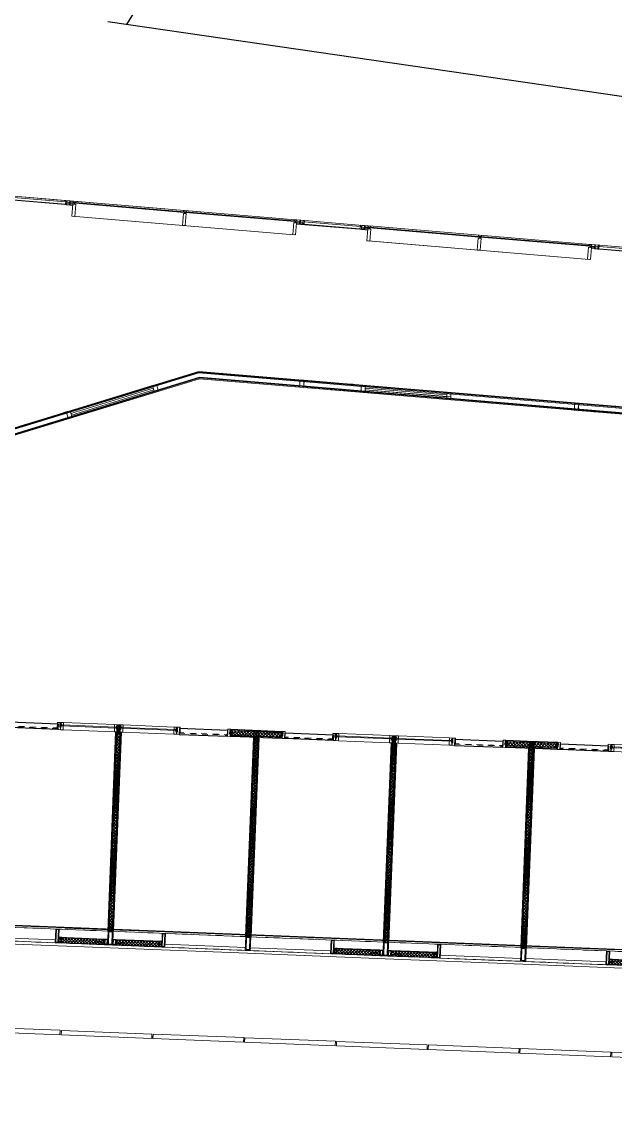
# Model space of a CAD drawing. Header units: metres. Extents: x 66528 to 66676, y 35171 to 35248.
# Drawn here: x 66623.46 to 66633.8, y 35197.28 to 35216.05 of the extents above; entities that cross this region are included whole.
import ezdxf

# ---------------------------------------------------------------- set-up
doc = ezdxf.new("R2010")
doc.units = ezdxf.units.M
doc.header["$LTSCALE"] = 0.00254
for name, pattern in [('Ohne Titel-20', [0.39368, 0.138889, -0.254791]), ('Ohne Titel-22', [0.78736, 0.39368, -0.39368]), ('Ohne Titel-23', [0.19685, 0.137795, -0.059055])]:
    doc.linetypes.add(name, pattern=pattern)
for name, color, linetype, lineweight in [('AUSBAU - Darstellungen - Fassade', 7, 'Continuous', 13), ('AUSBAU - Darstellungen - Trockenbau', 7, 'Continuous', 13), ('AUSBAU - Darstellungen - Wände - Mauerwerk', 7, 'Continuous', 25), ('AUSBAU - Objekte - Türen', 7, 'Continuous', 13), ('Keine', 7, 'Continuous', 9), ('ROHBAU - Darstellungen - Decken', 150, 'Continuous', 25)]:
    doc.layers.add(name, color=color, linetype=linetype, lineweight=lineweight)
pattern_1 = [(45, (0, 0), (0.009921875, -0.0088194444455), [])]
pattern_2 = [(-45, (0.035355, -0.035355), (-0.008897005723, -0.0109467442725), [])]
pattern_3 = [(-45, (-34821.13429, 66593.299683), (-0.028284271247, -0.028284271247), []), (-135, (-34821.28396, 66593.150012), (-0.028422696334, 0.02814516536), [])]
pattern_4 = [(-45, (-34821.13429, 66593.299683), (-0.028284271247, -0.028284271247), []), (-135, (-34821.28396, 66593.150012), (-0.028422696334, 0.02814516536), [])]
pattern_5 = [(45, (-66593.299683, -34821.13429), (0.028284271247, -0.028284271247), []), (-45, (-66593.150012, -34821.28396), (-0.02814516536, -0.028422696334), [])]

# ---------------------------------------------------------------- blocks, each defined once
blk = doc.blocks.new('BTS_kombi_flurtür_OG4')
at = {"layer": 'AUSBAU - Objekte - Türen', "linetype": 'Continuous'}
for p, q in [((-0.75, 0.077), (0.75, 0.077)), ((-0.75, 0.047), (0.75, 0.047))]:
    blk.add_line(p, q, dxfattribs=at)
at = {"layer": 'AUSBAU - Objekte - Türen', "linetype": 'Continuous', "lineweight": 5, "flags": 128}
for points in [[(-0.82, 0.125), (-0.75, 0.125), (-0.75, 0), (-0.82, 0)], [(-0.75, 0.125), (0.75, 0.125), (0.75, 0), (-0.75, 0)]]:
    blk.add_lwpolyline(points, close=True, dxfattribs=at)
at = {"layer": 'AUSBAU - Objekte - Türen', "flags": 128}
for points in [[(0.75, 0.125), (0.75, 0), (0.82, 0), (0.82, 0.125)], [(1.82, 0.125), (1.82, 0), (1.89, 0), (1.89, 0.125)]]:
    blk.add_lwpolyline(points, close=True, dxfattribs=at)
at = {"layer": 'AUSBAU - Objekte - Türen', "color": 255, "linetype": 'Continuous', "flags": 128}
blk.add_lwpolyline([(1.82, 0.125), (1.82, 0), (0.82, 0), (0.82, 0.125)], close=True, dxfattribs=at)
at = {"layer": 'AUSBAU - Objekte - Türen', "color": 253, "linetype": 'Ohne Titel-22', "flags": 128}
blk.add_lwpolyline([(1.82, 0.125), (1.82, 0), (0.82, 0), (0.82, 0.125)], close=True, dxfattribs=at)
blk = doc.blocks.new('Fassade_BTS_1.60m_Balkon (2D)')
at = {"layer": 'AUSBAU - Darstellungen - Fassade', "linetype": 'Ohne Titel-22'}
blk.add_line((-0.755, 0), (0.755, 0), dxfattribs=at)
at = {"layer": 'AUSBAU - Darstellungen - Fassade', "lineweight": 5, "flags": 128}
blk.add_lwpolyline([(-0.79, -1.76), (-0.79, -1.84), (0.79, -1.84), (0.79, -1.76)], close=True, dxfattribs=at)
blk = doc.blocks.new('Pfosten ab 1.OG (2D)')
at = {"layer": 'AUSBAU - Darstellungen - Fassade', "flags": 128}
for points in [[(-0.045, 0.12), (0.045, 0.12), (0.045, -0.12), (-0.045, -0.12)], [(-0.03, 0.105), (0.03, 0.105), (0.03, -0.105), (-0.03, -0.105)]]:
    blk.add_lwpolyline(points, close=True, dxfattribs=at)
blk = doc.blocks.new('Fassade_BTS_2.40m_Flügel 0.8m (2D)')
at = {"layer": 'AUSBAU - Darstellungen - Fassade', "linetype": 'Continuous', "lineweight": 5}
h = blk.add_hatch(dxfattribs=at)
h.set_pattern_fill('DÄMMUNG GRAU', color=251, style=0, pattern_type=2)
h.set_pattern_definition([(45, (0, 0), (0.02645833, -0.02645833), []), (-45, (0.074835, -0.074835), (-0.0263285, -0.02658814), [])])
h.paths.add_polyline_path([(1.51, 0.09), (2.29, 0.09), (2.29, 0.01), (1.51, 0.01)])
at = {"layer": 'AUSBAU - Darstellungen - Fassade', "linetype": 'Continuous'}
for p, q in [((0, 0.24), (2.4, 0.24)), ((2.3, 0), (2.3, 0.1)), ((2.3, 0), (2.3, 0.1)), ((0, -0.05), (2.4, -0.05))]:
    blk.add_line(p, q, dxfattribs=at)
at = {"layer": 'AUSBAU - Darstellungen - Fassade'}
blk.add_line((0, 0), (1.6, 0), dxfattribs=at)
blk.add_line((0, 0), (1.6, 0), dxfattribs=at)
at = {"layer": 'AUSBAU - Darstellungen - Fassade', "flags": 128}
for points in [[(1.445, 0.24), (1.5, 0.24), (1.5, 0), (1.445, 0)], [(1.455, 0.23), (1.49, 0.23), (1.49, 0.01), (1.455, 0.01)], [(0.045, 0.05), (1.445, 0.05), (1.445, 0), (0.045, 0)], [(1.5, 0.1), (2.3, 0.1), (2.3, 0), (1.5, 0)], [(1.5, 0.1), (1.555, 0.1), (1.555, 0), (1.5, 0)], [(1.51, 0.09), (2.29, 0.09), (2.29, 0.01), (1.51, 0.01)], [(1.51, 0.09), (1.545, 0.09), (1.545, 0.01), (1.51, 0.01)], [(2.355, 0.1), (2.3, 0.1), (2.3, 0), (2.355, 0)], [(2.345, 0.09), (2.31, 0.09), (2.31, 0.01), (2.345, 0.01)]]:
    blk.add_lwpolyline(points, close=True, dxfattribs=at)
at = {"layer": 'AUSBAU - Darstellungen - Fassade', "color": 254, "linetype": 'Ohne Titel-23', "flags": 128}
for points in [[(2.14, 0.05), (2.32, 0.05), (2.32, 0.03), (2.14, 0.03)], [(2.14, 0.03), (2.32, 0.03), (2.32, 0), (2.14, 0)]]:
    blk.add_lwpolyline(points, close=True, dxfattribs=at)
at = {"layer": 'AUSBAU - Darstellungen - Fassade', "color": 7}
for p in [(0, 0.12), (2.4, 0.12)]:
    blk.add_blockref('Pfosten ab 1.OG (2D)', p, dxfattribs=at)
blk = doc.blocks.new('Aussparung_1.60m')
at = {"layer": 'ROHBAU - Darstellungen - Decken', "linetype": 'Continuous'}
blk.add_line((0, 0.27), (1.6, 0.27), dxfattribs=at)
blk = doc.blocks.new('pr-riegel_BTS_halle ost')
at = {"layer": 'AUSBAU - Darstellungen - Fassade', "flags": 128}
for points in [[(-0.025, 0.24), (0.025, 0.24), (0.025, 0.03), (-0.025, 0.03)], [(-0.025, 0), (0.025, 0), (0.025, -0.02), (-0.025, -0.02)], [(-0.005, 0.03), (0.005, 0.03), (0.005, 0), (-0.005, 0)]]:
    blk.add_lwpolyline(points, close=True, dxfattribs=at)
blk = doc.blocks.new('INNEN_Tür_Balkon-Halle_H-Schn')
at = {"layer": 'AUSBAU - Darstellungen - Fassade'}
for p, q in [((0.02, 0.05), (1.263, 0.05)), ((0.151, 0.04), (1.133, 0.04)), ((0.11, -0.02), (1.263, -0.02)), ((0.151, 0), (1.133, 0))]:
    blk.add_line(p, q, dxfattribs=at)
at = {"layer": 'AUSBAU - Darstellungen - Fassade', "flags": 128}
for points in [[(0.02, 0.03), (0.071, 0.03), (0.071, 0.01), (0.02, 0.01)], [(0.02, 0.03), (0.071, 0.03), (0.071, 0.01), (0.02, 0.01)], [(0.081, 0.03), (0.131, 0.03), (0.131, 0.01), (0.081, 0.01)], [(0.081, 0.03), (0.131, 0.03), (0.131, 0.01), (0.081, 0.01)], [(1.153, 0.03), (1.203, 0.03), (1.203, 0.01), (1.153, 0.01)], [(1.153, 0.03), (1.203, 0.03), (1.203, 0.01), (1.153, 0.01)], [(1.213, 0.03), (1.265, 0.03), (1.265, 0.01), (1.213, 0.01)], [(1.213, 0.03), (1.265, 0.03), (1.265, 0.01), (1.213, 0.01)]]:
    blk.add_lwpolyline(points, close=True, dxfattribs=at)
at = {"layer": 'Keine', "color": 7, "linetype": 'Continuous', "lineweight": 5, "flags": 128}
for points in [[(0.02, 0.05), (0.071, 0.05), (0.071, 0.03), (0.02, 0.03)], [(0.02, 0.01), (0.071, 0.01), (0.071, -0.02), (0.02, -0.02)], [(0.071, 0.05), (0.081, 0.05), (0.081, -0.02), (0.071, -0.02)], [(0.081, 0.01), (0.131, 0.01), (0.131, -0.02), (0.081, -0.02)], [(0.081, 0.05), (0.131, 0.05), (0.131, 0.03), (0.081, 0.03)], [(0.131, 0.05), (0.151, 0.05), (0.151, -0.02), (0.131, -0.02)], [(1.133, 0.05), (1.153, 0.05), (1.153, -0.02), (1.133, -0.02)], [(1.153, 0.05), (1.203, 0.05), (1.203, 0.03), (1.153, 0.03)], [(1.153, 0.01), (1.203, 0.01), (1.203, -0.02), (1.153, -0.02)], [(1.203, 0.05), (1.213, 0.05), (1.213, -0.02), (1.203, -0.02)], [(1.213, 0.05), (1.265, 0.05), (1.265, 0.03), (1.213, 0.03)], [(1.213, 0.01), (1.265, 0.01), (1.265, -0.02), (1.213, -0.02)]]:
    blk.add_lwpolyline(points, close=True, dxfattribs=at)
at = {"layer": 'AUSBAU - Darstellungen - Fassade', "color": 7}
for p in [(-0.005, 0), (1.29, 0)]:
    blk.add_blockref('pr-riegel_BTS_halle ost', p, dxfattribs=at)
blk = doc.blocks.new('BTS_kombi_flurtür_OG4-7')
at = {"layer": 'AUSBAU - Objekte - Türen', "linetype": 'Continuous'}
for p, q in [((-0.68, 0.077), (0.75, 0.077)), ((-0.68, 0.047), (0.75, 0.047))]:
    blk.add_line(p, q, dxfattribs=at)
at = {"layer": 'AUSBAU - Objekte - Türen', "linetype": 'Continuous', "lineweight": 5, "flags": 128}
for points in [[(-0.75, 0.125), (0.75, 0.125), (0.75, 0), (-0.75, 0)], [(-0.75, 0.125), (-0.68, 0.125), (-0.68, 0), (-0.75, 0)]]:
    blk.add_lwpolyline(points, close=True, dxfattribs=at)
at = {"layer": 'AUSBAU - Objekte - Türen', "flags": 128}
for points in [[(0.75, 0.125), (0.75, 0), (0.82, 0), (0.82, 0.125)], [(1.82, 0.125), (1.82, 0), (1.89, 0), (1.89, 0.125)]]:
    blk.add_lwpolyline(points, close=True, dxfattribs=at)
at = {"layer": 'AUSBAU - Objekte - Türen', "color": 255, "linetype": 'Continuous', "flags": 128}
blk.add_lwpolyline([(1.82, 0.125), (1.82, 0), (0.82, 0), (0.82, 0.125)], close=True, dxfattribs=at)
at = {"layer": 'AUSBAU - Objekte - Türen', "color": 253, "linetype": 'Ohne Titel-22', "flags": 128}
blk.add_lwpolyline([(1.82, 0.125), (1.82, 0), (0.82, 0), (0.82, 0.125)], close=True, dxfattribs=at)
blk = doc.blocks.new('Glastür - Einzelbüro-2')
at = {"layer": 'AUSBAU - Objekte - Türen', "flags": 128}
for points in [[(0, 0), (0, 0.125), (0.044, 0.125), (0.044, 0.052), (0.044, 0)], [(0.93, 0.125), (0.874, 0.125), (0.874, 0.028), (0.886, 0.028), (0.886, 0), (0.93, 0)]]:
    blk.add_lwpolyline(points, close=True, dxfattribs=at)
at = {"layer": 'AUSBAU - Objekte - Türen', "color": 255, "linetype": 'Continuous', "lineweight": 25, "flags": 128}
blk.add_lwpolyline([(0.886, 0.1), (0.886, 0), (0.044, 0), (0.044, 0.1)], close=True, dxfattribs=at)
at = {"layer": 'AUSBAU - Objekte - Türen', "linetype": 'Ohne Titel-20', "flags": 128}
blk.add_lwpolyline([(0.88, 0.028), (0.88, 0.02), (0.051, 0.02), (0.051, 0.028)], close=True, dxfattribs=at)
blk = doc.blocks.new('QHohlprofil DIN59410')
at = {"layer": 'AUSBAU - Objekte - Türen', "flags": 128}
for points in [[(-0.025, 0.02, -0.414214), (-0.02, 0.025), (0.02, 0.025, -0.414214), (0.025, 0.02), (0.025, -0.02, -0.414214), (0.02, -0.025), (-0.02, -0.025, -0.414214), (-0.025, -0.02)], [(-0.021, 0.018, -0.414214), (-0.018, 0.021), (0.018, 0.021, -0.414214), (0.021, 0.018), (0.021, -0.018, -0.414214), (0.018, -0.021), (-0.018, -0.021, -0.414214), (-0.021, -0.018)]]:
    blk.add_lwpolyline(points, format="xyb", close=True, dxfattribs=at)

msp = doc.modelspace()

# ---------------------------------------------------------------- hatches: boundary and pattern name
at = {"layer": 'AUSBAU - Darstellungen - Wände - Mauerwerk', "linetype": 'Continuous', "lineweight": 5}
h = msp.add_hatch(dxfattribs=at)
h.set_pattern_fill('MF_IN WAND', color=253, angle=-90, style=0, pattern_type=2)
h.set_pattern_definition(pattern_3)
h.paths.add_polyline_path([(66625.121, 35203.682), (66625.171, 35203.68), (66625.033, 35200.21), (66624.983, 35200.212)])
h = msp.add_hatch(dxfattribs=at)
h.set_pattern_fill('MF_IN WAND', color=253, angle=-92.2792, style=0, pattern_type=2)
h.set_pattern_definition([(312.7208166, (34479.75433, 103125.633018), (-0.029386726354, -0.02713706532), []), (222.7208166, (34479.598827, 103125.489417), (-0.027280912969, 0.029253235506), [])])
h.paths.add_polyline_path([(66625.171, 35203.68), (66625.121, 35203.682), (66624.983, 35200.212), (66625.033, 35200.21)])
h = msp.add_hatch(dxfattribs=at)
h.set_pattern_fill('MF_IN WAND', color=253, angle=-2.2792, style=0, pattern_type=2)
h.set_pattern_definition([(42.7208166, (-1300.403136, 3054.96677), (0.02713706532, -0.029386726354), []), (312.7208166, (-1300.259535, 3054.811264), (-0.029253235506, -0.027280912969), [])])
h.paths.add_polyline_path([(66627.099, 35203.703), (66627.096, 35203.628), (66627.595, 35203.608), (66627.598, 35203.683)])
h = msp.add_hatch(dxfattribs=at)
h.set_pattern_fill('MF_IN WAND', color=253, style=0, pattern_type=2)
h.set_pattern_definition(pattern_5)
h.paths.add_polyline_path([(66627.998, 35203.668), (66627.995, 35203.593), (66627.496, 35203.612), (66627.499, 35203.687)])
h = msp.add_hatch(dxfattribs=at)
h.set_pattern_fill('MF_IN WAND', color=253, angle=-90, style=0, pattern_type=2)
h.set_pattern_definition(pattern_4)
h.paths.add_polyline_path([(66627.52, 35203.586), (66627.57, 35203.584), (66627.431, 35200.115), (66627.381, 35200.117)])
h = msp.add_hatch(dxfattribs=at)
h.set_pattern_fill('MF_IN WAND', color=253, angle=-92.2792, style=0, pattern_type=2)
h.set_pattern_definition([(312.7208166, (34479.75433, 103125.633018), (-0.029386726354, -0.02713706532), []), (222.7208166, (34479.598827, 103125.489417), (-0.027280912969, 0.029253235506), [])])
h.paths.add_polyline_path([(66627.57, 35203.584), (66627.52, 35203.586), (66627.381, 35200.117), (66627.431, 35200.115)])
h = msp.add_hatch(dxfattribs=at)
h.set_pattern_fill('MF_IN WAND', color=253, angle=-90, style=0, pattern_type=2)
h.set_pattern_definition(pattern_3)
h.paths.add_polyline_path([(66629.918, 35203.491), (66629.968, 35203.489), (66629.83, 35200.019), (66629.78, 35200.021)])
h = msp.add_hatch(dxfattribs=at)
h.set_pattern_fill('MF_IN WAND', color=253, angle=-92.2792, style=0, pattern_type=2)
h.set_pattern_definition([(312.7208166, (34484.550534, 103125.442128), (-0.029386726354, -0.02713706532), []), (222.7208166, (34484.39503, 103125.298527), (-0.027280912969, 0.029253235506), [])])
h.paths.add_polyline_path([(66629.968, 35203.489), (66629.918, 35203.491), (66629.78, 35200.021), (66629.83, 35200.019)])
h = msp.add_hatch(dxfattribs=at)
h.set_pattern_fill('MF_IN WAND', color=253, angle=-2.2792, style=0, pattern_type=2)
h.set_pattern_definition([(42.7208166, (-1295.606933, 3054.77588), (0.02713706532, -0.029386726354), []), (312.7208166, (-1295.463333, 3054.620374), (-0.029253235506, -0.027280912969), [])])
h.paths.add_polyline_path([(66631.895, 35203.512), (66631.892, 35203.437), (66632.392, 35203.418), (66632.395, 35203.493)])
h = msp.add_hatch(dxfattribs=at)
h.set_pattern_fill('MF_IN WAND', color=253, style=0, pattern_type=2)
h.set_pattern_definition(pattern_5)
h.paths.add_polyline_path([(66632.794, 35203.477), (66632.791, 35203.402), (66632.292, 35203.422), (66632.295, 35203.496)])
h = msp.add_hatch(dxfattribs=at)
h.set_pattern_fill('MF_IN WAND', color=253, angle=-90, style=0, pattern_type=2)
h.set_pattern_definition(pattern_4)
h.paths.add_polyline_path([(66632.316, 35203.396), (66632.366, 35203.394), (66632.228, 35199.924), (66632.178, 35199.926)])
h = msp.add_hatch(dxfattribs=at)
h.set_pattern_fill('MF_IN WAND', color=253, angle=-92.2792, style=0, pattern_type=2)
h.set_pattern_definition([(312.7208166, (34484.550534, 103125.442128), (-0.029386726354, -0.02713706532), []), (222.7208166, (34484.39503, 103125.298527), (-0.027280912969, 0.029253235506), [])])
h.paths.add_polyline_path([(66632.366, 35203.394), (66632.316, 35203.396), (66632.178, 35199.926), (66632.228, 35199.924)])
at = {"layer": 'AUSBAU - Objekte - Türen', "linetype": 'Continuous', "lineweight": 5}
h = msp.add_hatch(dxfattribs=at)
h.set_pattern_fill('DÄMMUNG GRAU-2', color=8, style=0, pattern_type=2)
h.set_pattern_definition(pattern_1)
h.paths.add_polyline_path([(66625.125, 35203.733), (66625.123, 35203.733), (66625.121, 35203.682), (66625.171, 35203.68), (66625.173, 35203.731), (66625.171, 35203.732), (66625.174, 35203.803), (66625.128, 35203.805)])
h = msp.add_hatch(dxfattribs=at)
h.set_pattern_fill('DÄMMUNG GRAU-2-1', color=251, style=0, pattern_type=2)
h.set_pattern_definition(pattern_2)
h.paths.add_polyline_path([(66625.125, 35203.733), (66625.123, 35203.733), (66625.121, 35203.682), (66625.171, 35203.68), (66625.173, 35203.731), (66625.171, 35203.732), (66625.174, 35203.803), (66625.128, 35203.805)])
h = msp.add_hatch(dxfattribs=at)
h.set_pattern_fill('DÄMMUNG GRAU-2', color=8, angle=-2.2792, style=0, pattern_type=2)
h.set_pattern_definition([(42.7208, (66625.008722, 35200.22116), (0.009563287, -0.00920705), [])])
h.paths.add_polyline_path([(66625.171, 35203.732), (66625.173, 35203.731), (66625.171, 35203.68), (66625.121, 35203.682), (66625.123, 35203.733), (66625.125, 35203.733), (66625.128, 35203.805), (66625.174, 35203.803)])
h = msp.add_hatch(dxfattribs=at)
h.set_pattern_fill('DÄMMUNG GRAU-2-1', color=251, angle=-2.2792, style=0, pattern_type=2)
h.set_pattern_definition([(312.7208, (66625.042644, 35200.184426), (-0.009325306, -0.01058426), [])])
h.paths.add_polyline_path([(66625.171, 35203.732), (66625.173, 35203.731), (66625.171, 35203.68), (66625.121, 35203.682), (66625.123, 35203.733), (66625.125, 35203.733), (66625.128, 35203.805), (66625.174, 35203.803)])
h = msp.add_hatch(dxfattribs=at)
h.set_pattern_fill('DÄMMUNG GRAU-2', color=8, style=0, pattern_type=2)
h.set_pattern_definition(pattern_1)
h.paths.add_polyline_path([(66629.922, 35203.542), (66629.92, 35203.543), (66629.918, 35203.491), (66629.968, 35203.489), (66629.97, 35203.541), (66629.968, 35203.541), (66629.97, 35203.612), (66629.925, 35203.614)])
h = msp.add_hatch(dxfattribs=at)
h.set_pattern_fill('DÄMMUNG GRAU-2-1', color=251, style=0, pattern_type=2)
h.set_pattern_definition(pattern_2)
h.paths.add_polyline_path([(66629.922, 35203.542), (66629.92, 35203.543), (66629.918, 35203.491), (66629.968, 35203.489), (66629.97, 35203.541), (66629.968, 35203.541), (66629.97, 35203.612), (66629.925, 35203.614)])
h = msp.add_hatch(dxfattribs=at)
h.set_pattern_fill('DÄMMUNG GRAU-2', color=8, angle=-2.2792, style=0, pattern_type=2)
h.set_pattern_definition([(42.7208, (66629.804925, 35200.03027), (0.009563287, -0.00920705), [])])
h.paths.add_polyline_path([(66629.968, 35203.541), (66629.97, 35203.541), (66629.968, 35203.489), (66629.918, 35203.491), (66629.92, 35203.543), (66629.922, 35203.542), (66629.925, 35203.614), (66629.97, 35203.612)])
h = msp.add_hatch(dxfattribs=at)
h.set_pattern_fill('DÄMMUNG GRAU-2-1', color=251, angle=-2.2792, style=0, pattern_type=2)
h.set_pattern_definition([(312.7208, (66629.838846, 35199.993536), (-0.009325306, -0.01058426), [])])
h.paths.add_polyline_path([(66629.968, 35203.541), (66629.97, 35203.541), (66629.968, 35203.489), (66629.918, 35203.491), (66629.92, 35203.543), (66629.922, 35203.542), (66629.925, 35203.614), (66629.97, 35203.612)])

# ---------------------------------------------------------------- linework, layer by layer
at = {"layer": 'AUSBAU - Darstellungen - Fassade'}
for p, q in [((66628.227, 35212.6), (66616.215, 35213.604)), ((66626.293, 35212.736), (66624.39, 35212.895)), ((66628.207, 35212.341), (66624.335, 35212.664)), ((66628.217, 35212.575), (66626.313, 35212.734)), ((66633.365, 35212.17), (66629.512, 35212.493)), ((66629.522, 35212.466), (66631.43, 35212.306)), ((66631.45, 35212.304), (66633.353, 35212.145)), ((66633.344, 35211.911), (66629.497, 35212.233))]:
    msp.add_line(p, q, dxfattribs=at)
at = {"layer": 'AUSBAU - Darstellungen - Fassade', "color": 173}
for p, q in [((66628.227, 35212.6), (66624.357, 35212.923)), ((66628.207, 35212.341), (66624.335, 35212.664)), ((66633.344, 35211.911), (66629.492, 35212.233))]:
    msp.add_line(p, q, dxfattribs=at)
at = {"layer": 'AUSBAU - Darstellungen - Fassade', "flags": 128}
for points in [[(66624.389, 35212.889), (66626.292, 35212.73), (66626.293, 35212.741), (66624.39, 35212.901)], [(66628.218, 35212.581), (66626.314, 35212.74), (66626.313, 35212.728), (66628.217, 35212.569)], [(66629.522, 35212.471), (66629.521, 35212.46), (66631.429, 35212.3), (66631.43, 35212.312)], [(66633.354, 35212.151), (66631.451, 35212.31), (66631.45, 35212.298), (66633.353, 35212.139)]]:
    msp.add_lwpolyline(points, close=True, dxfattribs=at)
at = {"layer": 'AUSBAU - Darstellungen - Trockenbau', "color": 7, "linetype": 'Continuous', "lineweight": 13}
for p, q in [((66550.463, 35186.735), (66626.543, 35209.96)), ((66642.114, 35208.658), (66626.543, 35209.96)), ((66550.579, 35186.64), (66626.557, 35209.833)), ((66642.109, 35208.533), (66626.557, 35209.833))]:
    msp.add_line(p, q, dxfattribs=at)
at = {"layer": 'AUSBAU - Darstellungen - Trockenbau', "color": 7, "linetype": 'Continuous', "lineweight": 5}
for p, q in [((66550.474, 35186.725), (66626.545, 35209.947)), ((66550.474, 35186.725), (66626.545, 35209.947)), ((66550.486, 35186.716), (66626.546, 35209.934)), ((66550.486, 35186.716), (66626.546, 35209.934)), ((66550.556, 35186.659), (66626.554, 35209.859)), ((66550.556, 35186.659), (66626.554, 35209.859)), ((66550.567, 35186.649), (66626.555, 35209.846)), ((66550.567, 35186.649), (66626.555, 35209.846)), ((66642.114, 35208.645), (66626.545, 35209.947)), ((66642.114, 35208.645), (66626.545, 35209.947)), ((66642.113, 35208.633), (66626.546, 35209.934)), ((66642.113, 35208.633), (66626.546, 35209.934)), ((66642.11, 35208.558), (66626.554, 35209.859)), ((66642.11, 35208.558), (66626.554, 35209.859)), ((66642.11, 35208.545), (66626.555, 35209.846)), ((66642.11, 35208.545), (66626.555, 35209.846))]:
    msp.add_line(p, q, dxfattribs=at)
at = {"layer": 'AUSBAU - Darstellungen - Wände - Mauerwerk', "color": 7, "linetype": 'Continuous', "lineweight": 13}
for p, q in [((66625.096, 35203.683), (66624.958, 35200.213)), ((66625.096, 35203.683), (66624.958, 35200.213)), ((66625.196, 35203.679), (66625.058, 35200.209)), ((66625.196, 35203.679), (66625.058, 35200.209)), ((66625.196, 35203.679), (66625.096, 35203.683)), ((66625.096, 35203.683), (66625.196, 35203.679)), ((66627.095, 35203.603), (66627.1, 35203.728)), ((66627.1, 35203.728), (66627.599, 35203.708)), ((66627.999, 35203.692), (66627.5, 35203.712)), ((66627.994, 35203.568), (66627.999, 35203.692)), ((66627.095, 35203.603), (66627.594, 35203.583)), ((66627.495, 35203.587), (66627.356, 35200.118)), ((66627.495, 35203.587), (66627.356, 35200.118)), ((66627.594, 35203.583), (66627.456, 35200.114)), ((66627.594, 35203.583), (66627.456, 35200.114)), ((66627.594, 35203.583), (66627.495, 35203.587)), ((66627.994, 35203.568), (66627.495, 35203.587)), ((66627.495, 35203.587), (66627.594, 35203.583)), ((66629.893, 35203.492), (66629.755, 35200.022)), ((66629.893, 35203.492), (66629.755, 35200.022)), ((66629.993, 35203.488), (66629.854, 35200.018)), ((66629.993, 35203.488), (66629.854, 35200.018)), ((66629.993, 35203.488), (66629.893, 35203.492)), ((66629.893, 35203.492), (66629.993, 35203.488)), ((66631.891, 35203.412), (66631.896, 35203.537)), ((66631.896, 35203.537), (66632.396, 35203.517)), ((66632.795, 35203.502), (66632.296, 35203.521)), ((66632.79, 35203.377), (66632.795, 35203.502)), ((66631.891, 35203.412), (66632.391, 35203.393)), ((66632.291, 35203.397), (66632.153, 35199.927)), ((66632.291, 35203.397), (66632.153, 35199.927)), ((66632.391, 35203.393), (66632.253, 35199.923)), ((66632.391, 35203.393), (66632.253, 35199.923)), ((66632.391, 35203.393), (66632.291, 35203.397)), ((66632.79, 35203.377), (66632.291, 35203.397)), ((66632.291, 35203.397), (66632.391, 35203.393)), ((66627.456, 35200.114), (66627.356, 35200.118)), ((66627.356, 35200.118), (66627.456, 35200.114)), ((66632.253, 35199.923), (66632.153, 35199.927)), ((66632.153, 35199.927), (66632.253, 35199.923))]:
    msp.add_line(p, q, dxfattribs=at)
at = {"layer": 'AUSBAU - Darstellungen - Wände - Mauerwerk', "color": 7, "linetype": 'Continuous', "lineweight": 5}
for p, q in [((66625.109, 35203.682), (66624.971, 35200.213)), ((66625.109, 35203.682), (66624.971, 35200.213)), ((66625.109, 35203.682), (66624.971, 35200.213)), ((66625.109, 35203.682), (66624.971, 35200.213)), ((66625.121, 35203.682), (66624.983, 35200.212)), ((66625.121, 35203.682), (66624.983, 35200.212)), ((66625.121, 35203.682), (66624.983, 35200.212)), ((66625.121, 35203.682), (66624.983, 35200.212)), ((66625.171, 35203.68), (66625.033, 35200.21)), ((66625.171, 35203.68), (66625.033, 35200.21)), ((66625.171, 35203.68), (66625.033, 35200.21)), ((66625.171, 35203.68), (66625.033, 35200.21)), ((66625.184, 35203.679), (66625.046, 35200.21)), ((66625.184, 35203.679), (66625.046, 35200.21)), ((66625.184, 35203.679), (66625.046, 35200.21)), ((66625.184, 35203.679), (66625.046, 35200.21)), ((66627.099, 35203.716), (66627.599, 35203.696)), ((66627.099, 35203.716), (66627.599, 35203.696)), ((66627.099, 35203.703), (66627.598, 35203.683)), ((66627.099, 35203.703), (66627.598, 35203.683)), ((66627.999, 35203.68), (66627.499, 35203.7)), ((66627.999, 35203.68), (66627.499, 35203.7)), ((66627.998, 35203.668), (66627.499, 35203.687)), ((66627.998, 35203.668), (66627.499, 35203.687)), ((66627.095, 35203.616), (66627.595, 35203.596)), ((66627.095, 35203.616), (66627.595, 35203.596)), ((66627.096, 35203.628), (66627.595, 35203.608)), ((66627.096, 35203.628), (66627.595, 35203.608)), ((66627.507, 35203.587), (66627.369, 35200.117)), ((66627.507, 35203.587), (66627.369, 35200.117)), ((66627.507, 35203.587), (66627.369, 35200.117)), ((66627.507, 35203.587), (66627.369, 35200.117)), ((66627.52, 35203.586), (66627.381, 35200.117)), ((66627.52, 35203.586), (66627.381, 35200.117)), ((66627.52, 35203.586), (66627.381, 35200.117)), ((66627.52, 35203.586), (66627.381, 35200.117)), ((66627.57, 35203.584), (66627.431, 35200.115)), ((66627.57, 35203.584), (66627.431, 35200.115)), ((66627.57, 35203.584), (66627.431, 35200.115)), ((66627.57, 35203.584), (66627.431, 35200.115)), ((66627.582, 35203.584), (66627.444, 35200.114)), ((66627.582, 35203.584), (66627.444, 35200.114)), ((66627.582, 35203.584), (66627.444, 35200.114)), ((66627.582, 35203.584), (66627.444, 35200.114)), ((66627.995, 35203.58), (66627.495, 35203.6)), ((66627.995, 35203.58), (66627.495, 35203.6)), ((66627.995, 35203.593), (66627.496, 35203.612)), ((66627.995, 35203.593), (66627.496, 35203.612)), ((66629.905, 35203.492), (66629.767, 35200.022)), ((66629.905, 35203.492), (66629.767, 35200.022)), ((66629.905, 35203.492), (66629.767, 35200.022)), ((66629.905, 35203.492), (66629.767, 35200.022)), ((66629.918, 35203.491), (66629.78, 35200.021)), ((66629.918, 35203.491), (66629.78, 35200.021)), ((66629.918, 35203.491), (66629.78, 35200.021)), ((66629.918, 35203.491), (66629.78, 35200.021)), ((66629.968, 35203.489), (66629.83, 35200.019)), ((66629.968, 35203.489), (66629.83, 35200.019)), ((66629.968, 35203.489), (66629.83, 35200.019)), ((66629.968, 35203.489), (66629.83, 35200.019)), ((66629.98, 35203.489), (66629.842, 35200.019)), ((66629.98, 35203.489), (66629.842, 35200.019)), ((66629.98, 35203.489), (66629.842, 35200.019)), ((66629.98, 35203.489), (66629.842, 35200.019)), ((66631.895, 35203.512), (66632.395, 35203.493)), ((66631.895, 35203.512), (66632.395, 35203.493)), ((66631.896, 35203.525), (66632.395, 35203.505)), ((66631.896, 35203.525), (66632.395, 35203.505)), ((66632.795, 35203.489), (66632.295, 35203.509)), ((66632.795, 35203.489), (66632.295, 35203.509)), ((66632.794, 35203.477), (66632.295, 35203.496)), ((66632.794, 35203.477), (66632.295, 35203.496)), ((66631.892, 35203.437), (66632.392, 35203.418)), ((66631.892, 35203.437), (66632.392, 35203.418)), ((66631.892, 35203.425), (66632.391, 35203.405)), ((66631.892, 35203.425), (66632.391, 35203.405)), ((66632.303, 35203.396), (66632.165, 35199.926)), ((66632.303, 35203.396), (66632.165, 35199.926)), ((66632.303, 35203.396), (66632.165, 35199.926)), ((66632.303, 35203.396), (66632.165, 35199.926)), ((66632.316, 35203.396), (66632.178, 35199.926)), ((66632.316, 35203.396), (66632.178, 35199.926)), ((66632.316, 35203.396), (66632.178, 35199.926)), ((66632.316, 35203.396), (66632.178, 35199.926)), ((66632.366, 35203.394), (66632.228, 35199.924)), ((66632.366, 35203.394), (66632.228, 35199.924)), ((66632.366, 35203.394), (66632.228, 35199.924)), ((66632.366, 35203.394), (66632.228, 35199.924)), ((66632.378, 35203.393), (66632.24, 35199.923)), ((66632.378, 35203.393), (66632.24, 35199.923)), ((66632.378, 35203.393), (66632.24, 35199.923)), ((66632.378, 35203.393), (66632.24, 35199.923)), ((66632.791, 35203.389), (66632.291, 35203.409)), ((66632.791, 35203.389), (66632.291, 35203.409)), ((66632.791, 35203.402), (66632.292, 35203.422)), ((66632.791, 35203.402), (66632.292, 35203.422))]:
    msp.add_line(p, q, dxfattribs=at)
at = {"layer": 'AUSBAU - Darstellungen - Wände - Mauerwerk', "color": 253, "linetype": 'Ohne Titel-22', "lineweight": 13}
for p, q in [((66624.999, 35199.971), (66622.601, 35200.067)), ((66624.999, 35199.971), (66627.397, 35199.876)), ((66629.795, 35199.78), (66627.397, 35199.876)), ((66629.795, 35199.78), (66632.193, 35199.685)), ((66634.591, 35199.59), (66632.193, 35199.685))]:
    msp.add_line(p, q, dxfattribs=at)
at = {"layer": 'AUSBAU - Objekte - Türen', "linetype": 'Continuous'}
for p, q in [((66625.752, 35209.668), (66624.317, 35209.23)), ((66625.76, 35209.639), (66624.326, 35209.201)), ((66629.441, 35209.64), (66630.935, 35209.515))]:
    msp.add_line(p, q, dxfattribs=at)
at = {"layer": 'AUSBAU - Objekte - Türen', "linetype": 'Continuous', "lineweight": 5, "flags": 128}
for points in [[(66625.738, 35209.714), (66624.303, 35209.276), (66624.34, 35209.156), (66625.774, 35209.594)], [(66624.186, 35203.844), (66625.078, 35203.809), (66625.073, 35203.684), (66624.181, 35203.719)], [(66624.149, 35203.766), (66624.151, 35203.826), (66624.126, 35203.827), (66624.124, 35203.767)], [(66625.108, 35203.727), (66625.111, 35203.787), (66625.126, 35203.787), (66625.123, 35203.727)], [(66625.123, 35203.727), (66625.126, 35203.787), (66625.111, 35203.787), (66625.108, 35203.727)], [(66625.173, 35203.725), (66625.176, 35203.785), (66625.191, 35203.784), (66625.188, 35203.724)], [(66625.188, 35203.724), (66625.191, 35203.784), (66625.176, 35203.785), (66625.173, 35203.725)], [(66626.117, 35203.767), (66625.225, 35203.803), (66625.22, 35203.678), (66626.112, 35203.642)], [(66626.147, 35203.686), (66626.15, 35203.746), (66626.175, 35203.745), (66626.172, 35203.685)], [(66627.082, 35203.649), (66627.084, 35203.709), (66627.099, 35203.708), (66627.097, 35203.648)], [(66628.011, 35203.612), (66628.013, 35203.672), (66627.998, 35203.672), (66627.996, 35203.613)], [(66628.982, 35203.653), (66629.874, 35203.618), (66629.869, 35203.493), (66628.977, 35203.528)], [(66628.945, 35203.575), (66628.948, 35203.635), (66628.923, 35203.636), (66628.92, 35203.576)], [(66629.904, 35203.537), (66629.907, 35203.597), (66629.922, 35203.596), (66629.919, 35203.536)], [(66629.919, 35203.536), (66629.922, 35203.596), (66629.907, 35203.597), (66629.904, 35203.537)], [(66629.969, 35203.534), (66629.972, 35203.594), (66629.987, 35203.593), (66629.984, 35203.533)], [(66629.984, 35203.533), (66629.987, 35203.593), (66629.972, 35203.594), (66629.969, 35203.534)], [(66630.913, 35203.577), (66630.021, 35203.612), (66630.016, 35203.487), (66630.908, 35203.452)], [(66630.944, 35203.495), (66630.946, 35203.555), (66630.971, 35203.554), (66630.969, 35203.494)], [(66631.878, 35203.458), (66631.88, 35203.518), (66631.895, 35203.517), (66631.893, 35203.457)], [(66632.807, 35203.421), (66632.81, 35203.481), (66632.795, 35203.482), (66632.792, 35203.422)], [(66633.778, 35203.462), (66634.67, 35203.427), (66634.665, 35203.302), (66633.773, 35203.338)], [(66633.741, 35203.384), (66633.744, 35203.444), (66633.719, 35203.445), (66633.716, 35203.385)]]:
    msp.add_lwpolyline(points, close=True, dxfattribs=at)
at = {"layer": 'AUSBAU - Objekte - Türen', "flags": 128}
for points in [[(66625.738, 35209.714), (66625.774, 35209.594), (66625.841, 35209.615), (66625.805, 35209.734)], [(66624.303, 35209.276), (66624.34, 35209.156), (66624.273, 35209.136), (66624.236, 35209.256)], [(66624.186, 35203.844), (66624.181, 35203.719), (66624.137, 35203.721), (66624.14, 35203.794), (66624.142, 35203.846)], [(66624.162, 35203.803), (66625.098, 35203.765), (66625.097, 35203.75), (66624.162, 35203.788)], [(66625.121, 35203.807), (66625.116, 35203.682), (66625.073, 35203.684), (66625.076, 35203.757), (66625.078, 35203.809)], [(66625.121, 35203.807), (66625.116, 35203.682), (66625.073, 35203.684), (66625.076, 35203.757), (66625.078, 35203.809)], [(66625.125, 35203.733), (66625.123, 35203.733), (66625.121, 35203.682), (66625.171, 35203.68), (66625.173, 35203.731), (66625.171, 35203.732), (66625.174, 35203.803), (66625.128, 35203.805)], [(66625.171, 35203.732), (66625.173, 35203.731), (66625.171, 35203.68), (66625.121, 35203.682), (66625.123, 35203.733), (66625.125, 35203.733), (66625.128, 35203.805), (66625.174, 35203.803)], [(66625.126, 35203.807), (66625.176, 35203.805), (66625.176, 35203.785), (66625.174, 35203.785), (66625.174, 35203.803), (66625.128, 35203.805), (66625.128, 35203.787), (66625.126, 35203.787)], [(66625.176, 35203.805), (66625.126, 35203.807), (66625.126, 35203.787), (66625.128, 35203.787), (66625.128, 35203.805), (66625.174, 35203.803), (66625.174, 35203.785), (66625.176, 35203.785)], [(66625.181, 35203.805), (66625.176, 35203.68), (66625.22, 35203.678), (66625.223, 35203.751), (66625.225, 35203.803)], [(66625.181, 35203.805), (66625.176, 35203.68), (66625.22, 35203.678), (66625.223, 35203.751), (66625.225, 35203.803)], [(66626.137, 35203.724), (66625.202, 35203.761), (66625.201, 35203.746), (66626.136, 35203.709)], [(66626.117, 35203.767), (66626.112, 35203.642), (66626.156, 35203.641), (66626.159, 35203.714), (66626.161, 35203.766)], [(66627.112, 35203.715), (66627.108, 35203.615), (66627.095, 35203.616), (66627.099, 35203.716)], [(66627.124, 35203.702), (66627.121, 35203.627), (66627.108, 35203.628), (66627.111, 35203.703)], [(66627.973, 35203.668), (66627.97, 35203.594), (66627.983, 35203.593), (66627.986, 35203.668)], [(66627.986, 35203.68), (66627.982, 35203.581), (66627.995, 35203.58), (66627.999, 35203.68)], [(66628.982, 35203.653), (66628.977, 35203.528), (66628.933, 35203.53), (66628.936, 35203.603), (66628.938, 35203.655)], [(66628.959, 35203.612), (66629.894, 35203.575), (66629.893, 35203.56), (66628.958, 35203.597)], [(66629.918, 35203.616), (66629.913, 35203.491), (66629.869, 35203.493), (66629.872, 35203.566), (66629.874, 35203.618)], [(66629.918, 35203.616), (66629.913, 35203.491), (66629.869, 35203.493), (66629.872, 35203.566), (66629.874, 35203.618)], [(66629.922, 35203.542), (66629.92, 35203.543), (66629.918, 35203.491), (66629.968, 35203.489), (66629.97, 35203.541), (66629.968, 35203.541), (66629.97, 35203.612), (66629.925, 35203.614)], [(66629.968, 35203.541), (66629.97, 35203.541), (66629.968, 35203.489), (66629.918, 35203.491), (66629.92, 35203.543), (66629.922, 35203.542), (66629.925, 35203.614), (66629.97, 35203.612)], [(66629.923, 35203.616), (66629.973, 35203.614), (66629.972, 35203.594), (66629.97, 35203.594), (66629.97, 35203.612), (66629.925, 35203.614), (66629.924, 35203.596), (66629.922, 35203.596)], [(66629.973, 35203.614), (66629.923, 35203.616), (66629.922, 35203.596), (66629.924, 35203.596), (66629.925, 35203.614), (66629.97, 35203.612), (66629.97, 35203.594), (66629.972, 35203.594)], [(66629.978, 35203.614), (66629.973, 35203.489), (66630.016, 35203.487), (66630.019, 35203.56), (66630.021, 35203.612)], [(66629.978, 35203.614), (66629.973, 35203.489), (66630.016, 35203.487), (66630.019, 35203.56), (66630.021, 35203.612)], [(66630.933, 35203.533), (66629.998, 35203.57), (66629.997, 35203.555), (66630.933, 35203.518)], [(66630.913, 35203.577), (66630.908, 35203.452), (66630.952, 35203.45), (66630.955, 35203.523), (66630.957, 35203.575)], [(66631.908, 35203.524), (66631.904, 35203.424), (66631.892, 35203.425), (66631.896, 35203.525)], [(66631.92, 35203.511), (66631.917, 35203.436), (66631.905, 35203.437), (66631.908, 35203.512)], [(66632.769, 35203.478), (66632.766, 35203.403), (66632.779, 35203.402), (66632.782, 35203.477)], [(66632.782, 35203.49), (66632.778, 35203.39), (66632.791, 35203.389), (66632.795, 35203.489)], [(66633.778, 35203.462), (66633.773, 35203.338), (66633.73, 35203.339), (66633.733, 35203.412), (66633.735, 35203.464)], [(66633.755, 35203.421), (66634.69, 35203.384), (66634.69, 35203.369), (66633.754, 35203.406)]]:
    msp.add_lwpolyline(points, close=True, dxfattribs=at)
at = {"layer": 'AUSBAU - Objekte - Türen', "color": 253, "linetype": 'Ohne Titel-22', "flags": 128}
msp.add_lwpolyline([(66623.28, 35208.964), (66623.316, 35208.844), (66624.273, 35209.136), (66624.236, 35209.256)], close=True, dxfattribs=at)
at = {"layer": 'ROHBAU - Darstellungen - Decken', "linetype": 'Continuous'}
for p, q in [((66631.848, 35226.687), (66625.285, 35216.003)), ((66648.856, 35212.573), (66624.962, 35216.05))]:
    msp.add_line(p, q, dxfattribs=at)
at = {"layer": 'ROHBAU - Darstellungen - Decken'}
msp.add_line((66670.996, 35198.411), (66615.92, 35200.603), dxfattribs=at)

# ---------------------------------------------------------------- block references
at = {"layer": 'AUSBAU - Darstellungen - Fassade', "color": 7}
for name, p, rotation in [('INNEN_Tür_Balkon-Halle_H-Schn', (66624.375, 35212.902), 175.2207), ('Fassade_BTS_1.60m_Balkon (2D)', (66623.41, 35200.275), 357.7207), ('Fassade_BTS_2.40m_Flügel 0.8m (2D)', (66622.601, 35200.067), 357.7207000004734), ('Aussparung_1.60m', (66622.601, 35200.067), 357.7207), ('Aussparung_1.60m', (66624.2, 35200.003), 357.7207), ('Fassade_BTS_1.60m_Balkon (2D)', (66625.009, 35200.211), 357.7207), ('Fassade_BTS_1.60m_Balkon (2D)', (66626.608, 35200.148), 357.7207), ('Aussparung_1.60m', (66625.799, 35199.94), 357.7207), ('Fassade_BTS_1.60m_Balkon (2D)', (66628.206, 35200.084), 357.7207), ('Fassade_BTS_2.40m_Flügel 0.8m (2D)', (66627.397, 35199.876), 357.7206999997431), ('Aussparung_1.60m', (66627.397, 35199.876), 357.7207), ('Aussparung_1.60m', (66628.996, 35199.812), 357.7207), ('Fassade_BTS_1.60m_Balkon (2D)', (66629.805, 35200.02), 357.7207), ('Fassade_BTS_1.60m_Balkon (2D)', (66631.404, 35199.957), 357.7207), ('Aussparung_1.60m', (66630.595, 35199.749), 357.7207), ('Fassade_BTS_1.60m_Balkon (2D)', (66633.002, 35199.893), 357.7207), ('Fassade_BTS_2.40m_Flügel 0.8m (2D)', (66632.194, 35199.685), 357.7206999996612), ('Aussparung_1.60m', (66632.194, 35199.685), 357.7207), ('Fassade_BTS_1.60m_Balkon (2D)', (66634.601, 35199.829), 357.7207)]:
    msp.add_blockref(name, p, dxfattribs=dict(at, rotation=rotation))
at = {"layer": 'AUSBAU - Darstellungen - Fassade', "color": 173, "rotation": 175.2207363615852}
for name, p in [('pr-riegel_BTS_halle ost', (66624.38, 35212.901)), ('pr-riegel_BTS_halle ost', (66626.303, 35212.741)), ('INNEN_Tür_Balkon-Halle_H-Schn', (66629.512, 35212.472)), ('pr-riegel_BTS_halle ost', (66631.441, 35212.311)), ('INNEN_Tür_Balkon-Halle_H-Schn', (66634.649, 35212.043))]:
    msp.add_blockref(name, p, dxfattribs=at)
at = {"layer": 'AUSBAU - Darstellungen - Fassade', "color": 7, "xscale": -1}
for p, rotation in [((66627.397, 35199.876), 357.7207000004734), ((66632.194, 35199.685), 357.7206999997431)]:
    msp.add_blockref('Fassade_BTS_2.40m_Flügel 0.8m (2D)', p, dxfattribs=dict(at, rotation=rotation))
at = {"layer": 'AUSBAU - Objekte - Türen', "color": 7, "xscale": -1}
for name, p, rotation in [('BTS_kombi_flurtür_OG4-7', (66630.184, 35209.53), 355.2207), ('BTS_kombi_flurtür_OG4', (66634.967, 35209.13), 355.2159994601029), ('Glastür - Einzelbüro-2', (66627.09, 35203.604), 357.7208166029279), ('Glastür - Einzelbüro-2', (66631.886, 35203.413), 357.7208166029279)]:
    msp.add_blockref(name, p, dxfattribs=dict(at, rotation=rotation))
at = {"layer": 'AUSBAU - Objekte - Türen', "color": 7, "rotation": 357.7208166029279}
for p in [(66623.203, 35203.758), (66627.999, 35203.567), (66632.795, 35203.376)]:
    msp.add_blockref('Glastür - Einzelbüro-2', p, dxfattribs=at)
at = {"layer": 'AUSBAU - Objekte - Türen', "xscale": -1, "rotation": 357.7208166029279}
for p in [(66625.149, 35203.752), (66629.945, 35203.561)]:
    msp.add_blockref('QHohlprofil DIN59410', p, dxfattribs=at)
at = {"layer": 'AUSBAU - Objekte - Türen', "rotation": 357.7208166029279}
for p in [(66625.149, 35203.752), (66629.945, 35203.561)]:
    msp.add_blockref('QHohlprofil DIN59410', p, dxfattribs=at)

doc.saveas('drawing.dxf')
